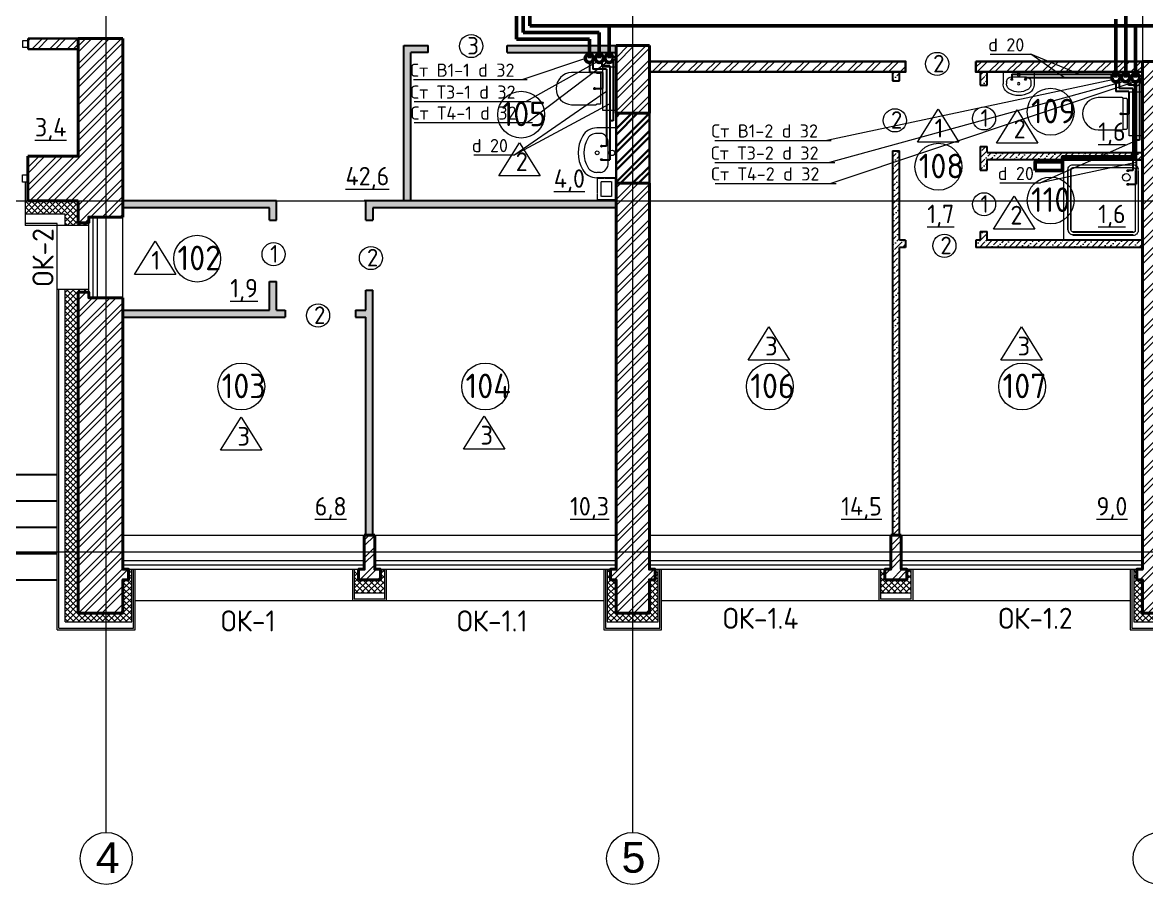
# Model space of a CAD drawing. Header units: millimetres. Extents: x -718 to 68664, y 3859 to 52864.
# Drawn here: x 24388 to 37199, y 27606 to 37434 of the extents above; entities that cross this region are included whole.
import ezdxf

# ---------------------------------------------------------------- set-up
doc = ezdxf.new("R2010")
doc.units = ezdxf.units.MM
for name, pattern in [('ACAD_ISO02W100', [15, 12, -3]), ('ACAD_ISO04W100', [30, 24, -3, 0, -3]), ('DASHED', [19.05, 12.7, -6.35])]:
    doc.linetypes.add(name, pattern=pattern)
for name, color, linetype, lineweight in [('door_cad', 250, 'Continuous', 0), ('Text', 7, 'Continuous', 15), ('ВК', 97, 'Continuous', 13), ('ГВС (Т3)', 10, 'Continuous', 50), ('ГВС (Т3)_20', 10, 'Continuous', 25), ('ГВС_циркуляция (Т4)', 6, 'Continuous', 50), ('ГВС_циркуляция (Т4)_20', 6, 'Continuous', 25), ('Ж-б_балка', 144, 'ACAD_ISO02W100', 9), ('Кирпич_перегородки_сущ', 46, 'Continuous', 25), ('Кирпич_стены', 56, 'Continuous', 40), ('Марк_пом', 250, 'Continuous', 15), ('Марка пола', 164, 'Continuous', 20), ('Марка_окна_двери', 166, 'Continuous', 13), ('Оборудование', 19, 'Continuous', 13), ('Оборудование_вент', 164, 'Continuous', 15), ('Окна', 164, 'Continuous', 15), ('Оси', 136, 'ACAD_ISO04W100', 9), ('Перегородки кирпичные новые', 26, 'Continuous', 30), ('Перегородки_новые_CКЦ', 146, 'Continuous', 25), ('Площадь_текст', 198, 'Continuous', 9), ('Проем_закладываемый', 164, 'Continuous', 30), ('Терраса', 166, 'Continuous', 25), ('Утеплитель', 36, 'Continuous', 9), ('фасад_навесной', 250, 'Continuous', 15), ('ХВС (В1)', 5, 'Continuous', 50), ('ХВС (В1)_20', 5, 'Continuous', 25), ('Штрих_кирпич_план', 27, 'Continuous', 5), ('Штрих_перегородки_план_СКЦ', 116, 'Continuous', 5), ('Штрих_пл_кирп_пер_сущ', 116, 'Continuous', 5), ('Штрих_утеплитель_план', 27, 'Continuous', 5)]:
    doc.layers.add(name, color=color, linetype=linetype, lineweight=lineweight)
doc.styles.add('GOST Common_1', font='isocpeur.ttf', dxfattribs={"width": 0.95, "height": 45})
doc.styles.add('ISOCPEUR', font='isocpeur.ttf', dxfattribs={"width": 0.65})
doc.styles.get("Standard").update_dxf_attribs({"font": 'arial.ttf'})

# ---------------------------------------------------------------- blocks, each defined once
blk = doc.blocks.new('Basin 01_72')
for p, q in [((0, 350), (0, 172)), ((460, 350), (0, 350)), ((460, 350), (460, 172)), ((139, 278), (139, 278)), ((321, 278), (139, 278)), ((50, 207), (50, 172)), ((410, 207), (410, 172))]:
    blk.add_line(p, q)
for points in [[(139, 278), (122, 277), (105, 273), (90, 266), (76, 257), (65, 247), (57, 235), (52, 221), (50, 207)], [(410, 207), (408, 221), (403, 235), (395, 247), (384, 257), (370, 266), (355, 273), (338, 277), (321, 278)], [(0, 172), (1, 152), (5, 133), (11, 114), (20, 96), (30, 80), (43, 66), (57, 53), (73, 42)], [(50, 172), (51, 159), (53, 147), (57, 135), (63, 124), (69, 113), (77, 104), (86, 96), (97, 89)], [(363, 89), (374, 96), (383, 104), (391, 113), (397, 124), (403, 135), (407, 147), (409, 159), (410, 172)], [(387, 42), (403, 53), (417, 66), (430, 80), (440, 96), (449, 114), (455, 133), (459, 152), (460, 172)], [(73, 42), (110, 24), (149, 11), (189, 3), (230, 0), (271, 3), (311, 11), (350, 24), (387, 42)], [(97, 89), (128, 73), (161, 62), (195, 55), (230, 53), (265, 55), (299, 62), (332, 73), (363, 89)]]:
    blk.add_lwpolyline(points)
for centre, radius in [((230, 313), 25), ((230, 176), 17.5)]:
    blk.add_circle(centre, radius)

msp = doc.modelspace()

# ---------------------------------------------------------------- hatches: boundary and pattern name
at = {"layer": 'Проем_закладываемый', "true_color": 0x4554a5}
h = msp.add_hatch(dxfattribs=at)
h.set_pattern_fill('ANSI32', color=175, scale=15)
h.set_pattern_definition([(45, (-66363.26, 98328.71), (-101.02788, 101.02788), []), (45, (-66295.91, 98328.71), (-101.02788, 101.02788), [])])
h.paths.add_polyline_path([(31153, 36400), (31533, 36400), (31533, 35600), (31153, 35600)])
at = {"layer": 'Штрих_кирпич_план'}
h = msp.add_hatch(dxfattribs=at)
h.set_pattern_fill('ANSI32', color=256, scale=15)
h.set_pattern_definition([(45, (31448.45, 40962.52), (-101.0279, 101.0279), []), (45, (31515.8, 40962.52), (-101.0279, 101.0279), [])])
h.paths.add_polyline_path([(31533, 41110), (31343, 41110), (31343, 40740), (31533, 40740)], flags=17)
h.paths.add_polyline_path([(31343, 41110), (31153, 41110), (31153, 40740), (31343, 40740)], flags=17)
h.paths.add_polyline_path([(40403, 31590), (40283, 31590), (40283, 31200), (40218, 31200), (40218, 31080), (40468, 31080), (40468, 31200), (40403, 31200)])
h.paths.add_polyline_path([(16413, 47010), (16163, 47010), (16163, 41490), (16413, 41490)])
h.paths.add_polyline_path([(22033, 47520), (20093, 47520), (20093, 47400), (20158, 47400), (20158, 47010), (21523, 47010), (21523, 46750), (22033, 46750)])
h.paths.add_polyline_path([(19258, 47400), (19323, 47400), (19323, 47520), (18813, 47520), (18813, 47400), (18878, 47400), (18878, 47010), (19258, 47010)])
h.paths.add_polyline_path([(17958, 47400), (18023, 47400), (18023, 47520), (17513, 47520), (17513, 47400), (17578, 47400), (17578, 47010), (17958, 47010)])
h.paths.add_polyline_path([(16658, 47400), (16723, 47400), (16723, 47520), (16083, 47520), (16083, 47400), (16148, 47400), (16148, 47010), (16658, 47010)])
h.paths.add_polyline_path([(15358, 47400), (15423, 47400), (15423, 47520), (14913, 47520), (14913, 47400), (14978, 47400), (14978, 47010), (15358, 47010)])
h.paths.add_polyline_path([(13723, 47010), (13723, 47520), (14253, 47520), (14253, 47400), (14188, 47400), (14188, 47010)])
h.paths.add_polyline_path([(12823, 47520), (10363, 47520), (10363, 45840), (10483, 45840), (10483, 45905), (10873, 45905), (10873, 47010), (12823, 47010)])
h.paths.add_polyline_path([(10873, 44725), (10483, 44725), (10483, 44790), (10363, 44790), (10363, 44410), (10483, 44410), (10483, 44475), (10873, 44475)])
h.paths.add_polyline_path([(10873, 43295), (10483, 43295), (10483, 43360), (10363, 43360), (10363, 42980), (10483, 42980), (10483, 43045), (10873, 43045)])
h.paths.add_polyline_path([(22768, 35910), (22033, 35910), (22033, 39560), (21653, 39560), (21653, 35655), (21653, 35080), (22033, 35080), (22033, 35400), (22768, 35400)])
h.paths.add_polyline_path([(22358, 41500), (22423, 41500), (22423, 41620), (22033, 41620), (22033, 44030), (21913, 44030), (21913, 43965), (21523, 43965), (21523, 41490), (15533, 41490), (15533, 41110), (21653, 41110), (21653, 40860), (22033, 40860), (22033, 41110), (22358, 41110)])
h.paths.add_polyline_path([(22033, 45460), (21523, 45460), (21523, 44885), (21913, 44885), (21913, 44820), (22033, 44820)])
h.paths.add_polyline_path([(23658, 41500), (23723, 41500), (23723, 41620), (23213, 41620), (23213, 41500), (23278, 41500), (23278, 41110), (23658, 41110)])
h.paths.add_polyline_path([(25738, 41500), (25803, 41500), (25803, 41620), (25533, 41620), (25023, 41620), (24513, 41620), (24513, 41500), (24578, 41500), (24578, 41110), (25023, 41110), (25023, 40860), (25533, 40860), (25533, 41110), (25738, 41110)])
h.paths.add_polyline_path([(27038, 41500), (27103, 41500), (27103, 41620), (26593, 41620), (26593, 41500), (26658, 41500), (26658, 41110), (27038, 41110)])
h.paths.add_polyline_path([(28728, 41500), (28793, 41500), (28793, 41620), (27893, 41620), (27893, 41500), (27958, 41500), (27958, 41110), (28728, 41110)])
h.paths.add_polyline_path([(30028, 41500), (30093, 41500), (30093, 41620), (29583, 41620), (29583, 41500), (29648, 41500), (29648, 41110), (30028, 41110)])
h.paths.add_polyline_path([(31738, 41500), (31803, 41500), (31803, 41620), (31533, 41620), (31533, 42000), (31153, 42000), (31153, 41620), (30883, 41620), (30883, 41500), (30948, 41500), (30948, 41110), (31738, 41110)])
h.paths.add_polyline_path([(33038, 41500), (33103, 41500), (33103, 41620), (32593, 41620), (32593, 41500), (32658, 41500), (32658, 41110), (33038, 41110)], flags=17)
h.paths.add_polyline_path([(35863, 41620), (33763, 41620), (33763, 41500), (33828, 41500), (33828, 41110), (35863, 41110)], flags=17)
h.paths.add_polyline_path([(37738, 41500), (37803, 41500), (37803, 41620), (37533, 41620), (37533, 42000), (37153, 42000), (37153, 41620), (36893, 41620), (36893, 41110), (37153, 41110), (37158, 39000), (31538, 39000), (31533, 39240), (31153, 39240), (31153, 38370), (31533, 38370), (31533, 38490), (37533, 38490), (37533, 41110), (37738, 41110)])
h.paths.add_polyline_path([(39038, 41500), (39103, 41500), (39103, 41620), (38593, 41620), (38593, 41500), (38658, 41500), (38658, 41110), (39038, 41110)])
h.paths.add_polyline_path([(40728, 41500), (40793, 41500), (40793, 41620), (39893, 41620), (39893, 41500), (39958, 41500), (39958, 41110), (40728, 41110)])
h.paths.add_polyline_path([(42028, 41500), (42093, 41500), (42093, 41620), (41583, 41620), (41583, 41500), (41648, 41500), (41648, 41110), (42028, 41110)])
h.paths.add_polyline_path([(43738, 41500), (43803, 41500), (43803, 41620), (43533, 41620), (43533, 42000), (43153, 42000), (43153, 41620), (42883, 41620), (42883, 41500), (42948, 41500), (42948, 41110), (43153, 41110), (43153, 38490), (43533, 38490), (43533, 41110), (43738, 41110)])
h.paths.add_polyline_path([(45038, 41500), (45103, 41500), (45103, 41620), (44593, 41620), (44593, 41500), (44658, 41500), (44658, 41110), (45038, 41110)])
h.paths.add_polyline_path([(46728, 41500), (46793, 41500), (46793, 41620), (45893, 41620), (45893, 41500), (45958, 41500), (45958, 41110), (46728, 41110)])
h.paths.add_polyline_path([(48028, 41500), (48093, 41500), (48093, 41620), (47583, 41620), (47583, 41500), (47648, 41500), (47648, 41110), (48028, 41110)])
h.paths.add_polyline_path([(49738, 41500), (49803, 41500), (49803, 41620), (49533, 41620), (49533, 42000), (49153, 42000), (49153, 41620), (48883, 41620), (48883, 41500), (48948, 41500), (48948, 41110), (49153, 41110), (49153, 38490), (49533, 38490), (49533, 38610), (49533, 41110), (49738, 41110)])
h.paths.add_polyline_path([(51038, 41500), (51103, 41500), (51103, 41620), (50593, 41620), (50593, 41500), (50658, 41500), (50658, 41110), (51038, 41110)])
h.paths.add_polyline_path([(52728, 41500), (52793, 41500), (52793, 41620), (51893, 41620), (51893, 41500), (51958, 41500), (51958, 41110), (52728, 41110)])
h.paths.add_polyline_path([(54028, 41500), (54093, 41500), (54093, 41620), (53583, 41620), (53583, 41500), (53648, 41500), (53648, 41110), (54028, 41110)])
h.paths.add_polyline_path([(55663, 42000), (55153, 42000), (55153, 41620), (54883, 41620), (54883, 41500), (54948, 41500), (54948, 41110), (55153, 41110), (55153, 38340), (55663, 38340), (55663, 39710), (57638, 39710), (57638, 40100), (57703, 40100), (57703, 40220), (55663, 40220)])
h.paths.add_polyline_path([(61473, 40220), (59403, 40220), (59403, 40100), (59468, 40100), (59468, 39710), (60963, 39710), (60963, 39005), (61353, 39005), (61353, 38940), (61473, 38940)])
h.paths.add_polyline_path([(61473, 37910), (61353, 37910), (61353, 37845), (60963, 37845), (60963, 36880), (61473, 36880)])
h.paths.add_polyline_path([(61473, 35590), (60963, 35590), (58988, 35590), (58988, 35200), (58923, 35200), (58923, 35080), (58988, 35080), (61473, 35080)])
h.paths.add_polyline_path([(57158, 35590), (55663, 35590), (55663, 37140), (55153, 37140), (55153, 31590), (55153, 31200), (55088, 31200), (55088, 31080), (55153, 31080), (55153, 30700), (55663, 30700), (55663, 31080), (55663, 35080), (57223, 35080), (57223, 35200), (57158, 35200)])
h.paths.add_polyline_path([(52468, 31200), (52403, 31200), (52403, 31590), (52283, 31590), (52283, 31200), (52218, 31200), (52218, 31080), (52468, 31080)])
h.paths.add_polyline_path([(49533, 31590), (49533, 36990), (49153, 36990), (49153, 31590), (49153, 31200), (49088, 31200), (49088, 31080), (49153, 31080), (49153, 30700), (49533, 30700), (49533, 31080), (49598, 31080), (49598, 31200), (49533, 31200)])
h.paths.add_polyline_path([(46468, 31200), (46403, 31200), (46403, 31590), (46283, 31590), (46283, 31200), (46218, 31200), (46218, 31080), (46468, 31080)])
h.paths.add_polyline_path([(43598, 31200), (43533, 31200), (43533, 31590), (43533, 36990), (43153, 36990), (43153, 31590), (43153, 31200), (43088, 31200), (43088, 31080), (43153, 31080), (43153, 30700), (43533, 30700), (43533, 31080), (43598, 31080)])
h.paths.add_polyline_path([(37533, 31590), (37533, 36990), (37153, 36990), (37153, 31590), (37153, 31200), (37088, 31200), (37088, 31080), (37153, 31080), (37153, 30700), (37533, 30700), (37533, 31080), (37598, 31080), (37598, 31200), (37533, 31200)])
h.paths.add_polyline_path([(34403, 31590), (34283, 31590), (34283, 31200), (34218, 31200), (34218, 31080), (34468, 31080), (34468, 31200), (34403, 31200)])
h.paths.add_polyline_path([(31533, 31590), (31533, 36400), (31153, 36400), (31153, 31590), (31153, 31200), (31088, 31200), (31088, 31080), (31153, 31080), (31153, 30700), (31533, 30700), (31533, 31080), (31598, 31080), (31598, 31200), (31533, 31200)])
h.paths.add_polyline_path([(31533, 37170), (31153, 37170), (31153, 36400), (31533, 36400)])
h.paths.add_polyline_path([(28403, 31590), (28283, 31590), (28283, 31200), (28218, 31200), (28218, 31080), (28468, 31080), (28468, 31200), (28403, 31200)])
h.paths.add_polyline_path([(25533, 34295), (25143, 34295), (25143, 34360), (25023, 34360), (25023, 34035), (25023, 31080), (25023, 30700), (25533, 30700), (25533, 31080), (25598, 31080), (25598, 31200), (25533, 31200), (25533, 31590)])
h.paths.add_polyline_path([(25533, 37252), (25023, 37252), (25023, 35910), (24448, 35910), (24448, 35400), (25023, 35400), (25023, 35150), (25143, 35150), (25143, 35215), (25533, 35215)])
h.paths.add_polyline_path([(25533, 39560), (25023, 39560), (25023, 38660), (25533, 38660)])
h.paths.add_polyline_path([(12666, 41110), (12666, 41490), (10873, 41490), (10873, 41865), (10483, 41865), (10483, 41930), (10363, 41930), (10363, 35080), (10363, 34635), (10873, 34635), (10873, 35080), (10873, 41110)])
at = {"layer": 'Штрих_перегородки_план_СКЦ'}
h = msp.add_hatch(dxfattribs=at)
h.set_pattern_fill('ANSI36', color=256, scale=15)
h.set_pattern_definition([(45, (-66363.263, 98365.506), (25.25697, 92.608891), [119.0625, -23.8125, 0, -23.8125])])
h.paths.add_polyline_path([(27383, 34155), (27283, 34155), (27283, 34480), (27203, 34480), (27203, 34155), (25533, 34155), (25533, 34075), (27383, 34075)])
h.paths.add_polyline_path([(27283, 35400), (25533, 35400), (25533, 35320), (27203, 35320), (27203, 35180), (27283, 35180)])
h.paths.add_polyline_path([(31153, 35400), (28303, 35400), (28303, 35180), (28383, 35180), (28383, 35320), (31153, 35320)])
h.paths.add_polyline_path([(29010, 37170), (28733, 37170), (28733, 35400), (28813, 35400), (28813, 37090), (29010, 37090)])
h.paths.add_polyline_path([(31153, 37170), (29910, 37170), (29910, 37090), (31153, 37090)])
h.paths.add_polyline_path([(28383, 34380), (28303, 34380), (28303, 34155), (28183, 34155), (28183, 34075), (28303, 34075), (28303, 31590), (28383, 31590)])
h = msp.add_hatch(dxfattribs=at)
h.set_pattern_fill('ANSI36', color=256, scale=15)
h.set_pattern_definition([(45, (34353.494, 36825.653), (25.25697, 92.6089), [119.0625, -23.8125, 0, -23.8125])])
h.paths.add_polyline_path([(34383, 36870), (34303, 36870), (34303, 36770), (34383, 36770)])
h.paths.add_polyline_path([(34383, 35970), (34303, 35970), (34303, 31590), (34383, 31590)])
h.paths.add_polyline_path([(35383, 36870), (35303, 36870), (35303, 36720), (35383, 36720)])
h.paths.add_polyline_path([(37153, 35950), (35383, 35950), (35383, 36020), (35303, 36020), (35303, 35750), (35383, 35750), (35383, 35870), (37153, 35870)])
h.paths.add_polyline_path([(37153, 34950), (35383, 34950), (35383, 35050), (35303, 35050), (35303, 34950), (35253, 34950), (35253, 34870), (37153, 34870)])
h.paths.add_polyline_path([(34453, 34950), (34383, 34950), (34383, 34870), (34453, 34870)])
at = {"layer": 'Штрих_пл_кирп_пер_сущ'}
h = msp.add_hatch(dxfattribs=at)
h.set_pattern_fill('ANSI32', color=256, scale=15)
h.set_pattern_definition([(45, (-66358.26, 98425.3), (-101.02788, 101.02788), []), (45, (-66290.91, 98425.3), (-101.02788, 101.02788), [])])
h.paths.add_polyline_path([(22033, 37250), (22033, 37130), (22773, 37130), (22773, 37250)])
h.paths.add_polyline_path([(25023, 37130), (25023, 37250), (24453, 37250), (24453, 37130)])
h = msp.add_hatch(dxfattribs=at)
h.set_pattern_fill('ANSI32', color=256, scale=15)
h.set_pattern_definition([(45, (-66363.26, 98365.5), (-101.02788, 101.02788), []), (45, (-66295.91, 98365.5), (-101.02788, 101.02788), [])])
h.paths.add_polyline_path([(37153, 36990), (35253, 36990), (35253, 36870), (37153, 36870)])
h.paths.add_polyline_path([(35462, 32996), (36107, 32996), (36107, 33500), (35462, 33500)], flags=9)
h.paths.add_polyline_path([(32586, 32996), (33231, 32996), (33231, 33500), (32586, 33500)], flags=9)
h.paths.add_polyline_path([(31533, 36870), (34453, 36870), (34453, 36990), (31533, 36990)])
at = {"layer": 'Штрих_утеплитель_план'}
h = msp.add_hatch(dxfattribs=at)
h.set_pattern_fill('ANSI37', color=256, scale=15)
h.set_pattern_definition([(45, (-66363.263, 98365.506), (-33.67596, 33.67596), []), (135, (-66363.263, 98365.506), (-33.67596, -33.67596), [])])
h.paths.add_polyline_path([(54123, 41770), (53553, 41770), (53553, 41500), (53583, 41500), (53583, 41620), (54093, 41620), (54093, 41500), (54123, 41500)])
h.paths.add_polyline_path([(55813, 42100), (55053, 42100), (55053, 41770), (54853, 41770), (54853, 41500), (54883, 41500), (54883, 41620), (55153, 41620), (55153, 42000), (55663, 42000), (55663, 40220), (57703, 40220), (57703, 40100), (57733, 40100), (57733, 40370), (55813, 40370)])
h.paths.add_polyline_path([(61623, 40370), (59373, 40370), (59373, 40100), (59403, 40100), (59403, 40220), (61473, 40220), (61473, 39900), (61623, 39900)])
h.paths.add_polyline_path([(61623, 39900), (61473, 39900), (61473, 38940), (61353, 38940), (61353, 38910), (61623, 38910)])
h.paths.add_polyline_path([(61623, 37940), (61353, 37940), (61353, 37910), (61473, 37910), (61473, 36880), (61343, 36880), (61343, 36850), (61623, 36850)])
h.paths.add_polyline_path([(61623, 35620), (61343, 35620), (61343, 35590), (61473, 35590), (61473, 35080), (61343, 35080), (61343, 34930), (61623, 34930)])
h.paths.add_polyline_path([(61343, 35080), (58923, 35080), (58923, 35200), (58893, 35200), (58893, 34930), (61343, 34930)])
h.paths.add_polyline_path([(57253, 35200), (57223, 35200), (57223, 35080), (55663, 35080), (55663, 31080), (55663, 30700), (55343, 30700), (55343, 30600), (55813, 30600), (55813, 34930), (57253, 34930)])
h.paths.add_polyline_path([(55343, 30700), (55153, 30700), (55153, 31080), (55088, 31080), (55088, 31200), (55053, 31200), (55053, 30600), (55343, 30600)])
h.paths.add_polyline_path([(52518, 31200), (52468, 31200), (52468, 31080), (52218, 31080), (52218, 31200), (52168, 31200), (52168, 30930), (52518, 30930)])
h.paths.add_polyline_path([(49633, 31200), (49598, 31200), (49598, 31080), (49533, 31080), (49533, 30700), (49343, 30700), (49343, 30600), (49633, 30600)])
h.paths.add_polyline_path([(49343, 30700), (49153, 30700), (49153, 31080), (49088, 31080), (49088, 31200), (49053, 31200), (49053, 30600), (49343, 30600)])
h.paths.add_polyline_path([(46518, 31200), (46468, 31200), (46468, 31080), (46218, 31080), (46218, 31200), (46168, 31200), (46168, 30930), (46518, 30930)])
h.paths.add_polyline_path([(43633, 31200), (43598, 31200), (43598, 31080), (43533, 31080), (43533, 30700), (43343, 30700), (43343, 30600), (43633, 30600)])
h.paths.add_polyline_path([(43343, 30700), (43153, 30700), (43153, 31080), (43088, 31080), (43088, 31200), (43053, 31200), (43053, 30600), (43343, 30600)])
h.paths.add_polyline_path([(40518, 31200), (40468, 31200), (40468, 31080), (40218, 31080), (40218, 31200), (40168, 31200), (40168, 30930), (40518, 30930)])
h.paths.add_polyline_path([(37633, 31200), (37598, 31200), (37598, 31080), (37533, 31080), (37533, 30700), (37343, 30700), (37343, 30600), (37633, 30600)])
h.paths.add_polyline_path([(37343, 30700), (37153, 30700), (37153, 31080), (37088, 31080), (37088, 31200), (37053, 31200), (37053, 30600), (37343, 30600)])
h.paths.add_polyline_path([(34518, 31200), (34468, 31200), (34468, 31080), (34218, 31080), (34218, 31200), (34168, 31200), (34168, 30930), (34518, 30930)])
h.paths.add_polyline_path([(31633, 31200), (31598, 31200), (31598, 31080), (31533, 31080), (31533, 30700), (31343, 30700), (31343, 30600), (31633, 30600)])
h.paths.add_polyline_path([(31343, 30700), (31153, 30700), (31153, 31080), (31088, 31080), (31088, 31200), (31053, 31200), (31053, 30600), (31343, 30600)])
h.paths.add_polyline_path([(28518, 31200), (28468, 31200), (28468, 31080), (28218, 31080), (28218, 31200), (28168, 31200), (28168, 30930), (28518, 30930)])
h.paths.add_polyline_path([(25633, 31200), (25598, 31200), (25598, 31080), (25533, 31080), (25533, 30700), (25343, 30700), (25343, 30600), (25633, 30600)])
h.paths.add_polyline_path([(25343, 30700), (25023, 30700), (25023, 31080), (25023, 31400), (24873, 31400), (24873, 30600), (25343, 30600)])
h.paths.add_polyline_path([(25023, 34360), (25143, 34360), (25143, 34390), (24873, 34390), (24873, 31400), (25023, 31400)])
h.paths.add_polyline_path([(25023, 35400), (24448, 35400), (24418, 35400), (24418, 35250), (24873, 35250), (24873, 35120), (25143, 35120), (25143, 35150), (25023, 35150)])
h.paths.add_polyline_path([(22798, 35400), (22768, 35400), (22768, 35400), (22033, 35400), (22033, 35080), (21843, 35080), (21843, 34980), (22133, 34980), (22133, 35250), (22798, 35250)])
h.paths.add_polyline_path([(21843, 35080), (21653, 35080), (21653, 35200), (21553, 35200), (21553, 34980), (21843, 34980)])
h.paths.add_polyline_path([(19343, 35200), (19243, 35200), (19243, 35080), (18863, 35080), (18863, 35200), (18763, 35200), (18763, 34930), (19343, 34930)])
h.paths.add_polyline_path([(16263, 35080), (16073, 35080), (16073, 35200), (15973, 35200), (15973, 34930), (16263, 34930)])
h.paths.add_polyline_path([(16553, 35200), (16453, 35200), (16453, 35080), (16263, 35080), (16263, 34930), (16553, 34930)])
h.paths.add_polyline_path([(13763, 35200), (13663, 35200), (13663, 35080), (13283, 35080), (13283, 35200), (13183, 35200), (13183, 34930), (13763, 34930)])
h.paths.add_polyline_path([(10973, 35200), (10873, 35200), (10873, 35080), (10873, 34635), (10683, 34635), (10683, 34535), (10973, 34535)])
h.paths.add_polyline_path([(10363, 35080), (10363, 35400), (10213, 35400), (10213, 34535), (10683, 34535), (10683, 34635), (10363, 34635)])
h.paths.add_polyline_path([(10363, 41300), (10213, 41300), (10213, 35400), (10363, 35400)])
h.paths.add_polyline_path([(10363, 41930), (10483, 41930), (10483, 41960), (10213, 41960), (10213, 41300), (10363, 41300)])
h.paths.add_polyline_path([(10363, 43360), (10483, 43360), (10483, 43390), (10213, 43390), (10213, 42950), (10483, 42950), (10483, 42980), (10363, 42980)])
h.paths.add_polyline_path([(10363, 44790), (10483, 44790), (10483, 44820), (10213, 44820), (10213, 44380), (10483, 44380), (10483, 44410), (10363, 44410)])
h.paths.add_polyline_path([(10363, 47200), (10213, 47200), (10213, 45810), (10483, 45810), (10483, 45840), (10363, 45840)])
h.paths.add_polyline_path([(10363, 47520), (12823, 47520), (12823, 47310), (12853, 47310), (12853, 47670), (10213, 47670), (10213, 47200), (10363, 47200)])
h.paths.add_polyline_path([(14283, 47670), (13693, 47670), (13693, 47310), (13723, 47310), (13723, 47520), (14253, 47520), (14253, 47400), (14283, 47400)])
h.paths.add_polyline_path([(15453, 47670), (14883, 47670), (14883, 47400), (14913, 47400), (14913, 47520), (15423, 47520), (15423, 47400), (15453, 47400)])
h.paths.add_polyline_path([(16753, 47670), (16053, 47670), (16053, 47400), (16083, 47400), (16083, 47520), (16723, 47520), (16723, 47400), (16753, 47400)])
h.paths.add_polyline_path([(18053, 47670), (17483, 47670), (17483, 47400), (17513, 47400), (17513, 47520), (18023, 47520), (18023, 47400), (18053, 47400)])
h.paths.add_polyline_path([(19353, 47670), (18783, 47670), (18783, 47400), (18813, 47400), (18813, 47520), (19323, 47520), (19323, 47400), (19353, 47400)])
h.paths.add_polyline_path([(22183, 47670), (20063, 47670), (20063, 47400), (20093, 47400), (20093, 47520), (22033, 47520), (22033, 46750), (21843, 46750), (21843, 46720), (22183, 46720)])
h.paths.add_polyline_path([(22183, 45490), (21843, 45490), (21843, 45460), (22033, 45460), (22033, 44820), (21913, 44820), (21913, 44790), (22183, 44790)])
h.paths.add_polyline_path([(22183, 44060), (21913, 44060), (21913, 44030), (22033, 44030), (22033, 41620), (22423, 41620), (22423, 41500), (22453, 41500), (22453, 41770), (22183, 41770)])
h.paths.add_polyline_path([(23753, 41770), (23183, 41770), (23183, 41500), (23213, 41500), (23213, 41620), (23723, 41620), (23723, 41500), (23753, 41500)])
h.paths.add_polyline_path([(25833, 41770), (24483, 41770), (24483, 41500), (24513, 41500), (24513, 41620), (25023, 41620), (25533, 41620), (25803, 41620), (25803, 41500), (25833, 41500)])
h.paths.add_polyline_path([(27133, 41770), (26563, 41770), (26563, 41500), (26593, 41500), (26593, 41620), (27103, 41620), (27103, 41500), (27133, 41500)])
h.paths.add_polyline_path([(28823, 41770), (27863, 41770), (27863, 41500), (27893, 41500), (27893, 41620), (28793, 41620), (28793, 41500), (28823, 41500)])
h.paths.add_polyline_path([(30123, 41770), (29553, 41770), (29553, 41500), (29583, 41500), (29583, 41620), (30093, 41620), (30093, 41500), (30123, 41500)])
h.paths.add_polyline_path([(31153, 42000), (31533, 42000), (31533, 41620), (31803, 41620), (31803, 41500), (31833, 41500), (31833, 41770), (31633, 41770), (31633, 42100), (31053, 42100), (31053, 41770), (30853, 41770), (30853, 41500), (30883, 41500), (30883, 41620), (31153, 41620)])
h.paths.add_polyline_path([(33133, 41770), (32563, 41770), (32563, 41500), (32593, 41500), (32593, 41620), (33103, 41620), (33103, 41500), (33133, 41500)])
h.paths.add_polyline_path([(35893, 41770), (33733, 41770), (33733, 41500), (33763, 41500), (33763, 41620), (35863, 41620), (35863, 41340), (35893, 41340)])
h.paths.add_polyline_path([(37153, 42000), (37533, 42000), (37533, 41620), (37803, 41620), (37803, 41500), (37833, 41500), (37833, 41770), (37633, 41770), (37633, 42100), (37053, 42100), (37053, 41770), (36863, 41770), (36863, 41340), (36879, 41340), (36893, 41340), (36893, 41620), (37153, 41620)])
h.paths.add_polyline_path([(39133, 41770), (38563, 41770), (38563, 41500), (38593, 41500), (38593, 41620), (39103, 41620), (39103, 41500), (39133, 41500)])
h.paths.add_polyline_path([(40823, 41770), (39863, 41770), (39863, 41500), (39893, 41500), (39893, 41620), (40793, 41620), (40793, 41500), (40823, 41500)])
h.paths.add_polyline_path([(42123, 41770), (41553, 41770), (41553, 41500), (41583, 41500), (41583, 41620), (42093, 41620), (42093, 41500), (42123, 41500)])
h.paths.add_polyline_path([(43153, 42000), (43533, 42000), (43533, 41620), (43803, 41620), (43803, 41500), (43833, 41500), (43833, 41770), (43633, 41770), (43633, 42100), (43053, 42100), (43053, 41770), (42853, 41770), (42853, 41500), (42883, 41500), (42883, 41620), (43153, 41620)])
h.paths.add_polyline_path([(45133, 41770), (44563, 41770), (44563, 41500), (44593, 41500), (44593, 41620), (45103, 41620), (45103, 41500), (45133, 41500)])
h.paths.add_polyline_path([(46823, 41770), (45863, 41770), (45863, 41500), (45893, 41500), (45893, 41620), (46793, 41620), (46793, 41500), (46823, 41500)])
h.paths.add_polyline_path([(48123, 41770), (47553, 41770), (47553, 41500), (47583, 41500), (47583, 41620), (48093, 41620), (48093, 41500), (48123, 41500)])
h.paths.add_polyline_path([(49153, 42000), (49533, 42000), (49533, 41620), (49803, 41620), (49803, 41500), (49833, 41500), (49833, 41770), (49633, 41770), (49633, 42100), (49053, 42100), (49053, 41770), (48853, 41770), (48853, 41500), (48883, 41500), (48883, 41620), (49153, 41620)])
h.paths.add_polyline_path([(51133, 41770), (50563, 41770), (50563, 41500), (50593, 41500), (50593, 41620), (51103, 41620), (51103, 41500), (51133, 41500)])
h.paths.add_polyline_path([(52823, 41770), (51863, 41770), (51863, 41500), (51893, 41500), (51893, 41620), (52793, 41620), (52793, 41500), (52823, 41500)])

# ---------------------------------------------------------------- linework, layer by layer
at = {"layer": 'door_cad'}
for points in [[(24453, 37150), (24393, 37150), (24393, 37230), (24453, 37230)], [(24448, 35615), (24388, 35615), (24388, 35695), (24448, 35695)]]:
    msp.add_lwpolyline(points, close=True, dxfattribs=at)
at = {"layer": 'Text'}
for points in [[(30804, 37023), (30091, 36782)], [(35417, 37074), (35882, 37074)], [(36260, 36806), (35882, 37074)], [(36430, 36845), (35882, 37074)], [(30939, 36984), (30128, 36531)], [(31052, 36981), (30144, 36293)], [(28846, 36782), (30139, 36782)], [(36810, 36780), (33554, 36088)], [(31044, 36648), (29998, 35925)], [(36943, 36761), (33585, 35837)], [(37064, 36758), (33602, 35599)], [(28853, 36531), (30187, 36531)], [(31082, 36507), (29998, 35925)], [(28854, 36293), (30200, 36293)], [(32279, 36088), (33606, 36088)], [(37044, 36068), (35991, 35607)], [(29533, 35925), (29998, 35925)], [(32280, 35837), (33648, 35837)], [(37082, 35836), (35991, 35607)], [(32282, 35599), (33661, 35599)], [(35526, 35607), (35991, 35607)]]:
    msp.add_lwpolyline(points, dxfattribs=at)
at = {"layer": 'ВК'}
msp.add_circle((37073, 36765), 60, dxfattribs=at)
at = {"layer": 'ГВС (Т3)'}
for p, q in [((30094, 39773), (30094, 37320)), ((36962, 36805), (36962, 37548)), ((30094, 37320), (30962, 37320)), ((30962, 37025), (30962, 37320))]:
    msp.add_line(p, q, dxfattribs=at)
for centre in [(30962, 37025), (36962, 36805)]:
    msp.add_circle(centre, 47.2, dxfattribs=at)
at = {"layer": 'ГВС (Т3)_20'}
for p, q in [((30995, 36940), (30995, 36990)), ((31082, 36940), (30995, 36940)), ((31082, 36940), (31082, 35869)), ((35664, 36844), (35664, 36786)), ((36995, 36720), (36995, 36770)), ((37082, 36720), (36995, 36720)), ((37082, 36720), (37082, 35589)), ((30987, 35869), (31082, 35869)), ((36987, 35589), (37082, 35589))]:
    msp.add_line(p, q, dxfattribs=at)
at = {"layer": 'ГВС (Т3)_20', "lineweight": -2}
msp.add_line((35664, 36844), (36938, 36845), dxfattribs=at)
at = {"layer": 'ГВС (Т3)_20'}
for centre in [(35664, 36786), (30987, 35869), (36987, 35589)]:
    msp.add_circle(centre, 6.81, dxfattribs=at)
at = {"layer": 'ГВС_циркуляция (Т4)'}
for p, q in [((30169, 39849), (30169, 37396)), ((30169, 37396), (49612, 37396)), ((31074, 37025), (31074, 37396)), ((37074, 36805), (37074, 37396))]:
    msp.add_line(p, q, dxfattribs=at)
msp.add_lwpolyline([(37075, 36752), (37075, 35902), (36242, 35902), (36242, 35844)], dxfattribs=at)
msp.add_lwpolyline([(35928, 35745), (36242, 35745), (36242, 35844), (35928, 35844)], close=True, dxfattribs=at)
for centre in [(31074, 37025), (37074, 36805)]:
    msp.add_circle(centre, 47.2, dxfattribs=at)
at = {"layer": 'ГВС_циркуляция (Т4)_20'}
for p, q in [((31119, 37011), (31119, 36311)), ((37119, 36791), (37119, 36091)), ((31119, 36311), (31082, 36311)), ((37119, 36091), (37082, 36091))]:
    msp.add_line(p, q, dxfattribs=at)
at = {"layer": 'Ж-б_балка', "ltscale": 0.1}
msp.add_line((37153, 38490), (37153, 36990), dxfattribs=at)
at = {"layer": 'Кирпич_перегородки_сущ'}
for p, q in [((24453, 37250), (25023, 37250)), ((24453, 37130), (24453, 37250)), ((24453, 37130), (25023, 37130)), ((34453, 36990), (31533, 36990)), ((34453, 36990), (34453, 36870)), ((37153, 36990), (35253, 36990)), ((35253, 36990), (35253, 36870)), ((34453, 36870), (31533, 36870)), ((35253, 36870), (37153, 36870))]:
    msp.add_line(p, q, dxfattribs=at)
at = {"layer": 'Кирпич_стены'}
for p, q in [((25023, 37250), (25533, 37250)), ((31153, 37170), (31533, 37170)), ((37533, 36990), (37153, 36990)), ((31153, 36400), (31533, 36400)), ((24448, 35910), (24448, 35400)), ((31153, 35600), (31533, 35600))]:
    msp.add_line(p, q, dxfattribs=at)
at = {"layer": 'Кирпич_стены', "lineweight": 15}
for p, q in [((25533, 34295), (25533, 35215)), ((25533, 31590), (31153, 31590)), ((31533, 31590), (37153, 31590))]:
    msp.add_line(p, q, dxfattribs=at)
at = {"layer": 'Кирпич_стены'}
for points in [[(25023, 37250), (25023, 35910), (24448, 35910)], [(25533, 35215), (25533, 37250)], [(31153, 37170), (31153, 36400)], [(31533, 36400), (31533, 37170)], [(37153, 36990), (37153, 31590)], [(31153, 35600), (31153, 31590)], [(31533, 31590), (31533, 35600)], [(24448, 35400), (25023, 35400)], [(25023, 35150), (25023, 35400)], [(25533, 35215), (25143, 35215), (25143, 35150), (25023, 35150)], [(25023, 31080), (25023, 34360)], [(25023, 34360), (25143, 34360), (25143, 34295), (25533, 34295)], [(25533, 31590), (25533, 34295)], [(25533, 31590), (25533, 31200), (25598, 31200), (25598, 31080), (25533, 31080)], [(28283, 31590), (28283, 31200), (28218, 31200), (28218, 31080)], [(28403, 31590), (28283, 31590)], [(28403, 31590), (28403, 31200), (28468, 31200), (28468, 31080)], [(31153, 31590), (31153, 31200), (31088, 31200), (31088, 31080), (31153, 31080)], [(31533, 31590), (31533, 31200), (31598, 31200), (31598, 31080), (31533, 31080)], [(34283, 31590), (34283, 31200), (34218, 31200), (34218, 31080)], [(34403, 31590), (34283, 31590)], [(34403, 31590), (34403, 31200), (34468, 31200), (34468, 31080)], [(37153, 31590), (37153, 31200), (37088, 31200), (37088, 31080), (37153, 31080)], [(25023, 31080), (25023, 30700), (25533, 30700), (25533, 31080), (25598, 31080)], [(28218, 31080), (28468, 31080)], [(31088, 31080), (31153, 31080), (31153, 30700), (31533, 30700), (31533, 31080), (31598, 31080)], [(34218, 31080), (34468, 31080)], [(37088, 31080), (37153, 31080), (37153, 30700), (37533, 30700), (37533, 31080), (37598, 31080)]]:
    msp.add_lwpolyline(points, dxfattribs=at)
at = {"layer": 'Марк_пом'}
for centre in [(30072, 36383), (36106, 36416), (34827, 35789), (36106, 35405), (26379, 34741), (26882, 33283), (29662, 33283), (32906, 33283), (35782, 33283)]:
    msp.add_circle(centre, 267, dxfattribs=at)
at = {"layer": 'Марка пола', "ltscale": 100}
for points in [[(34826, 36446), (35061, 36069), (34590, 36069), (34826, 36446)], [(35726, 36436), (35962, 36059), (35491, 36059), (35726, 36436)], [(30052, 36063), (30287, 35687), (29817, 35687), (30052, 36063)], [(35690, 35455), (35925, 35078), (35455, 35078), (35690, 35455)], [(25899, 34939), (26135, 34562), (25664, 34562), (25899, 34939)], [(32895, 33962), (33130, 33585), (32660, 33585), (32895, 33962)], [(35773, 33962), (36008, 33585), (35538, 33585), (35773, 33962)], [(26881, 32933), (27116, 32557), (26646, 32557), (26881, 32933)], [(29651, 32946), (29886, 32569), (29416, 32569), (29651, 32946)]]:
    msp.add_lwpolyline(points, dxfattribs=at)
at = {"layer": 'Марка_окна_двери'}
for centre in [(29502, 37165), (34812, 36961), (34331, 36318), (35347, 36340), (35347, 35361), (34895, 34888), (27250, 34792), (28360, 34748), (27757, 34093)]:
    msp.add_circle(centre, 132, dxfattribs=at)
at = {"layer": 'Оборудование'}
for points in [[(31153, 36429), (31003, 36429), (31003, 36929), (31153, 36929)], [(37153, 36143), (37003, 36143), (37003, 36643), (37153, 36643)], [(37153, 35860), (36253, 35860), (36253, 34960), (37153, 34960)]]:
    msp.add_lwpolyline(points, close=True, dxfattribs=at)
for points in [[(30647, 36496), (30647, 36496), (30923, 36496, 0.414214), (30933, 36506), (30971, 36506, 0.414214), (30981, 36516), (30981, 36843, 0.414214), (30971, 36853), (30933, 36853, 0.414214), (30923, 36863), (30647, 36863, 0.965307)], [(36647, 36209), (36647, 36209), (36923, 36209, 0.414214), (36933, 36219), (36971, 36219, 0.414214), (36981, 36229), (36981, 36557, 0.414214), (36971, 36567), (36933, 36567, 0.414214), (36923, 36577), (36647, 36577, 0.965307)]]:
    msp.add_lwpolyline(points, format="xyb", close=True, dxfattribs=at)
msp.add_lwpolyline([(36933, 36219), (36933, 36567)], dxfattribs=at)
for points in [[(36303, 35071), (36303, 35756, -0.414214), (36359, 35812), (37048, 35812, -0.414214), (37103, 35756)], [(36303, 35756), (36303, 35071, 0.414214), (36359, 35015), (37048, 35015, 0.141372)], [(36336, 35071), (36336, 35756, -0.414214), (36359, 35779), (37048, 35779, -0.414214), (37070, 35756)], [(36336, 35756), (36336, 35071, 0.414214), (36359, 35049), (37048, 35049, 0.139565)], [(37070, 35746), (37070, 35061, -0.414214), (37048, 35039), (36359, 35039, -0.139565)], [(37103, 35746), (37103, 35061, -0.414214), (37048, 35005), (36359, 35005, -0.141372)]]:
    msp.add_lwpolyline(points, format="xyb", dxfattribs=at)
msp.add_circle((36968, 35667), 43.3, dxfattribs=at)
at = {"layer": 'Оборудование_вент', "color": 175, "linetype": 'DASHED', "lineweight": 9, "ltscale": 0.06, "true_color": 0x4554a5}
for points in [[(30943, 35410), (30943, 35660), (31143, 35660), (31143, 35410)], [(30983, 35450), (30983, 35620), (31103, 35620), (31103, 35450)]]:
    msp.add_lwpolyline(points, close=True, dxfattribs=at)
at = {"layer": 'Окна'}
for p, q in [((25143, 34360), (25143, 35150)), ((25193, 34295), (25193, 35215)), ((25243, 34295), (25243, 35215)), ((25533, 31300), (28283, 31300)), ((28403, 31300), (31153, 31300)), ((31533, 31300), (34283, 31300)), ((34403, 31300), (37153, 31300)), ((25533, 31250), (28283, 31250)), ((25598, 31200), (28218, 31200)), ((28403, 31250), (31153, 31250)), ((28468, 31200), (31088, 31200)), ((31533, 31250), (34283, 31250)), ((31598, 31200), (34218, 31200)), ((34403, 31250), (37153, 31250)), ((34468, 31200), (37088, 31200))]:
    msp.add_line(p, q, dxfattribs=at)
at = {"layer": 'Оси', "ltscale": 0.3}
for p, q in [((31343, 28200), (31343, 41935)), ((25343, 28200), (25343, 41555)), ((4164, 35400), (55343, 35400)), ((4164, 31400), (55343, 31400))]:
    msp.add_line(p, q, dxfattribs=at)
at = {"layer": 'Оси', "linetype": 'Continuous'}
for p, q in [((25343, 28200), (25343, 28700)), ((31343, 28200), (31343, 28700))]:
    msp.add_line(p, q, dxfattribs=at)
for centre in [(25343, 27903), (31343, 27903), (37343, 27903)]:
    msp.add_circle(centre, 297, dxfattribs=at)
at = {"layer": 'Перегородки кирпичные новые'}
for points in [[(24453, 37250), (25023, 37250), (25023, 37130), (24453, 37130)], [(31533, 36990), (34453, 36990), (34453, 36870), (31533, 36870)], [(35253, 36990), (37153, 36990), (37153, 36870), (35253, 36870)]]:
    msp.add_lwpolyline(points, close=True, dxfattribs=at)
at = {"layer": 'Перегородки_новые_CКЦ'}
for p, q in [((28733, 37170), (29013, 37170)), ((28733, 35400), (28733, 37170)), ((29013, 37090), (29013, 37170)), ((29913, 37170), (31153, 37170)), ((29913, 37090), (29913, 37170)), ((28813, 35400), (28813, 37090)), ((29013, 37090), (28813, 37090)), ((29913, 37090), (31153, 37090)), ((34303, 36870), (34303, 36770)), ((34303, 36770), (34383, 36770)), ((34383, 36770), (34383, 36870)), ((35303, 36870), (35303, 36720)), ((35383, 36720), (35383, 36870)), ((35303, 36720), (35383, 36720)), ((31153, 36400), (31153, 35600)), ((31533, 36400), (31533, 35600)), ((35303, 36020), (35303, 35750)), ((35303, 36020), (35383, 36020)), ((35383, 35950), (35383, 36020)), ((34303, 35970), (34303, 31590)), ((34303, 35970), (34383, 35970)), ((34383, 34950), (34383, 35970)), ((35383, 35950), (37153, 35950)), ((35303, 35750), (35383, 35750)), ((35383, 35750), (35383, 35870)), ((35383, 35870), (37153, 35870)), ((27283, 35400), (25533, 35400)), ((27283, 35180), (27283, 35400)), ((31153, 35400), (28283, 35400)), ((28303, 35180), (28303, 35400)), ((27203, 35320), (25533, 35320)), ((27203, 35180), (27203, 35320)), ((31153, 35320), (28383, 35320)), ((28383, 35320), (28383, 35180)), ((27203, 35180), (27283, 35180)), ((28303, 35180), (28383, 35180)), ((35303, 35050), (35303, 34950)), ((35303, 35050), (35383, 35050)), ((35383, 34950), (35383, 35050)), ((34453, 34950), (34383, 34950)), ((34383, 31590), (34383, 34870)), ((34453, 34870), (34383, 34870)), ((34453, 34950), (34453, 34870)), ((35303, 34950), (35253, 34950)), ((35253, 34950), (35253, 34870)), ((37153, 34870), (35253, 34870)), ((37153, 34950), (35383, 34950)), ((27203, 34480), (27283, 34480)), ((27203, 34155), (27203, 34480)), ((27283, 34155), (27283, 34480)), ((28303, 34155), (28303, 34380)), ((28303, 34380), (28383, 34380)), ((28383, 31590), (28383, 34380)), ((25533, 34155), (27203, 34155)), ((27283, 34155), (27383, 34155)), ((27383, 34155), (27383, 34075)), ((28183, 34155), (28303, 34155)), ((28183, 34155), (28183, 34075)), ((25533, 34075), (27383, 34075)), ((28183, 34075), (28303, 34075)), ((28303, 31590), (28303, 34075))]:
    msp.add_line(p, q, dxfattribs=at)
at = {"layer": 'Проем_закладываемый', "color": 175, "true_color": 0x4554a5}
msp.add_lwpolyline([(31153, 36400), (31533, 36400), (31533, 35600), (31153, 35600)], close=True, dxfattribs=at)
at = {"layer": 'Терраса'}
for p, q in [((22033, 32280), (24783, 32280)), ((22033, 31980), (24783, 31980)), ((22033, 31680), (24783, 31680)), ((22033, 31380), (24783, 31380)), ((10363, 31080), (24783, 31080))]:
    msp.add_line(p, q, dxfattribs=at)
at = {"layer": 'Утеплитель'}
for p, q in [((24873, 35250), (24418, 35250)), ((24873, 35120), (24873, 35250)), ((24873, 30600), (24873, 34390)), ((25633, 30600), (25633, 31200)), ((31053, 31200), (31053, 30600)), ((31633, 30600), (31633, 31200)), ((37053, 31200), (37053, 30600)), ((28168, 30930), (28518, 30930)), ((34168, 30930), (34518, 30930)), ((24873, 30600), (25633, 30600)), ((31053, 30600), (31633, 30600)), ((37053, 30600), (37633, 30600))]:
    msp.add_line(p, q, dxfattribs=at)
at = {"layer": 'фасад_навесной'}
for p, q in [((24418, 35615), (24418, 35120)), ((24783, 35140), (24418, 35140)), ((25143, 35120), (24418, 35120)), ((24783, 30510), (24783, 35140)), ((25143, 34390), (24783, 34390)), ((24803, 30530), (24803, 34390)), ((25653, 30530), (25653, 31200)), ((25673, 30510), (25673, 31200)), ((28148, 31200), (28148, 30840)), ((28168, 31200), (28168, 30860)), ((28518, 30860), (28518, 31200)), ((28538, 30840), (28538, 31200)), ((31013, 31200), (31013, 30510)), ((31033, 31200), (31033, 30530)), ((31653, 30530), (31653, 31200)), ((31673, 30510), (31673, 31200)), ((34148, 31200), (34148, 30840)), ((34168, 31200), (34168, 30860)), ((34518, 30860), (34518, 31200)), ((34538, 30840), (34538, 31200)), ((37013, 31200), (37013, 30510)), ((37033, 31200), (37033, 30530)), ((31013, 30840), (25673, 30840)), ((28518, 30860), (28168, 30860)), ((37013, 30840), (31673, 30840)), ((34518, 30860), (34168, 30860)), ((24783, 30510), (25673, 30510)), ((24803, 30530), (25653, 30530)), ((31013, 30510), (31673, 30510)), ((31033, 30530), (31653, 30530)), ((37013, 30510), (37673, 30510)), ((37033, 30530), (37653, 30530))]:
    msp.add_line(p, q, dxfattribs=at)
at = {"layer": 'ХВС (В1)'}
for p, q in [((30019, 39698), (30019, 37245)), ((36850, 36805), (36850, 37472)), ((30019, 37245), (30850, 37245)), ((30850, 37025), (30850, 37245))]:
    msp.add_line(p, q, dxfattribs=at)
for centre in [(30850, 37025), (36850, 36805)]:
    msp.add_circle(centre, 47.2, dxfattribs=at)
at = {"layer": 'ХВС (В1)_20'}
for p, q in [((30850, 36977), (30850, 36865)), ((30887, 36994), (30887, 36902)), ((31044, 36902), (30887, 36902)), ((31044, 36902), (31044, 36024)), ((30999, 36865), (30850, 36865)), ((30999, 36865), (30999, 36680)), ((35820, 36786), (35820, 36807)), ((35820, 36807), (36803, 36805)), ((36887, 36774), (36887, 36682)), ((30909, 36680), (30999, 36680)), ((36850, 36757), (36850, 36645)), ((36999, 36645), (36850, 36645)), ((37044, 36682), (36887, 36682)), ((36999, 36645), (36999, 36393)), ((37044, 36682), (37044, 35745)), ((36909, 36393), (37000, 36393)), ((31044, 36024), (30987, 36024)), ((37044, 35745), (36987, 35745))]:
    msp.add_line(p, q, dxfattribs=at)
for centre in [(35820, 36786), (30909, 36680), (36909, 36393), (30987, 36024), (36987, 35745)]:
    msp.add_circle(centre, 6.81, dxfattribs=at)

# ---------------------------------------------------------------- block references
at = {"layer": 'Оборудование', "xscale": -0.771042163728868, "yscale": 0.771042163728868, "zscale": 0.771042163728868}
msp.add_blockref('Basin 01_72', (35920, 36600), dxfattribs=at)
at = {"layer": 'Оборудование', "xscale": 1.234163244967839, "yscale": 1.234163244967839, "zscale": 1.234163244967839, "rotation": 270}
msp.add_blockref('Basin 01_72', (30721, 36231), dxfattribs=at)

# ---------------------------------------------------------------- texts
at = {"layer": 'Text', "style": 'ISOCPEUR'}
for s, p in [('d 20', (35395, 37104)), ('Ст В1-1 d 32', (28807, 36815)), ('Ст Т3-1 d 32', (28808, 36565)), ('Ст Т4-1 d 32', (28812, 36326)), ('Ст В1-2 d 32', (32239, 36122)), ('d 20', (29510, 35955)), ('Ст Т3-2 d 32', (32234, 35870)), ('Ст Т4-2 d 32', (32237, 35632)), ('d 20', (35504, 35637))]:
    msp.add_text(s, height=150, dxfattribs=at).set_placement(p)
at = {"layer": 'Марк_пом', "char_height": 280, "width": 515.57, "attachment_point": 1, "style": 'GOST Common_1'}
for s, insert in [('105', (29848, 36531)), ('109', (35882, 36564)), ('108', (34603, 35937)), ('110', (35882, 35553)), ('102', (26155, 34889)), ('103', (26658, 33430)), ('104', (29438, 33430)), ('106', (32683, 33430)), ('107', (35558, 33430))]:
    msp.add_mtext(s, dxfattribs=dict(at, insert=insert))
at = {"layer": 'Марка пола', "linetype": 'Continuous', "char_height": 214, "width": 224.9, "attachment_point": 1, "style": 'GOST Common_1'}
for s, insert in [('1', (34783, 36336)), ('2', (35684, 36326)), ('2', (30009, 35953)), ('2', (35647, 35344)), ('1', (25856, 34829)), ('3', (32852, 33852)), ('3', (35730, 33852)), ('3', (26838, 32823)), ('3', (29608, 32835))]:
    msp.add_mtext(s, dxfattribs=dict(at, insert=insert))
at = {"layer": 'Марка_окна_двери', "attachment_point": 1, "style": 'GOST Common_1'}
for s, insert, char_height, width in [('3', (29457, 37269), 200, 203.38), ('2', (34767, 37065), 200, 389.04), ('2', (34286, 36422), 200, 389.04), ('1', (35307, 36445), 200, 389.04), ('1', (35307, 35465), 200, 389.04), ('2', (34850, 34992), 200, 389.04), ('1', (27210, 34896), 200, 389.04), ('2', (28314, 34853), 200, 389.04), ('2', (27711, 34197), 200, 389.04), ('ОК-1.4', (32371, 30761), 240, 889.38), ('ОК-1.2', (35511, 30761), 240, 889.38), ('ОК-1', (26649, 30731), 240, 889.38), ('ОК-1.1', (29340, 30731), 240, 889.38)]:
    msp.add_mtext(s, dxfattribs=dict(at, insert=insert, char_height=char_height, width=width))
at = {"layer": 'Марка_окна_двери', "insert": (24502, 34425), "char_height": 240, "width": 889.38, "attachment_point": 1, "rotation": 90, "style": 'GOST Common_1'}
msp.add_mtext('ОК-2', dxfattribs=at)
at = {"layer": 'Оси', "char_height": 350, "width": 284.81, "attachment_point": 1}
for s, insert in [('{\\fArial|b0|i0|c0;4}', (25224, 28087)), ('{\\fArial|b0|i0|c0;5}', (31216, 28091))]:
    msp.add_mtext(s, dxfattribs=dict(at, insert=insert))
at = {"layer": 'Площадь_текст', "char_height": 210, "width": 515.57, "attachment_point": 1, "style": 'GOST Common_1'}
for s, insert in [('{\\L3,4}', (24530, 36345)), ('{\\L1,6}', (36648, 36294)), ('{\\L42,6}', (28070, 35787)), ('{\\L4,0}', (30444, 35759)), ('{\\L1,7}', (34700, 35356)), ('{\\L1,6}', (36648, 35356)), ('{\\L1,9}', (26756, 34510)), ('{\\L6,8}', (27719, 32023)), ('{\\L10,3}', (30629, 32023)), ('{\\L14,5}', (33719, 32023)), ('{\\L9,0}', (36629, 32023))]:
    msp.add_mtext(s, dxfattribs=dict(at, insert=insert))

doc.saveas('drawing.dxf')
